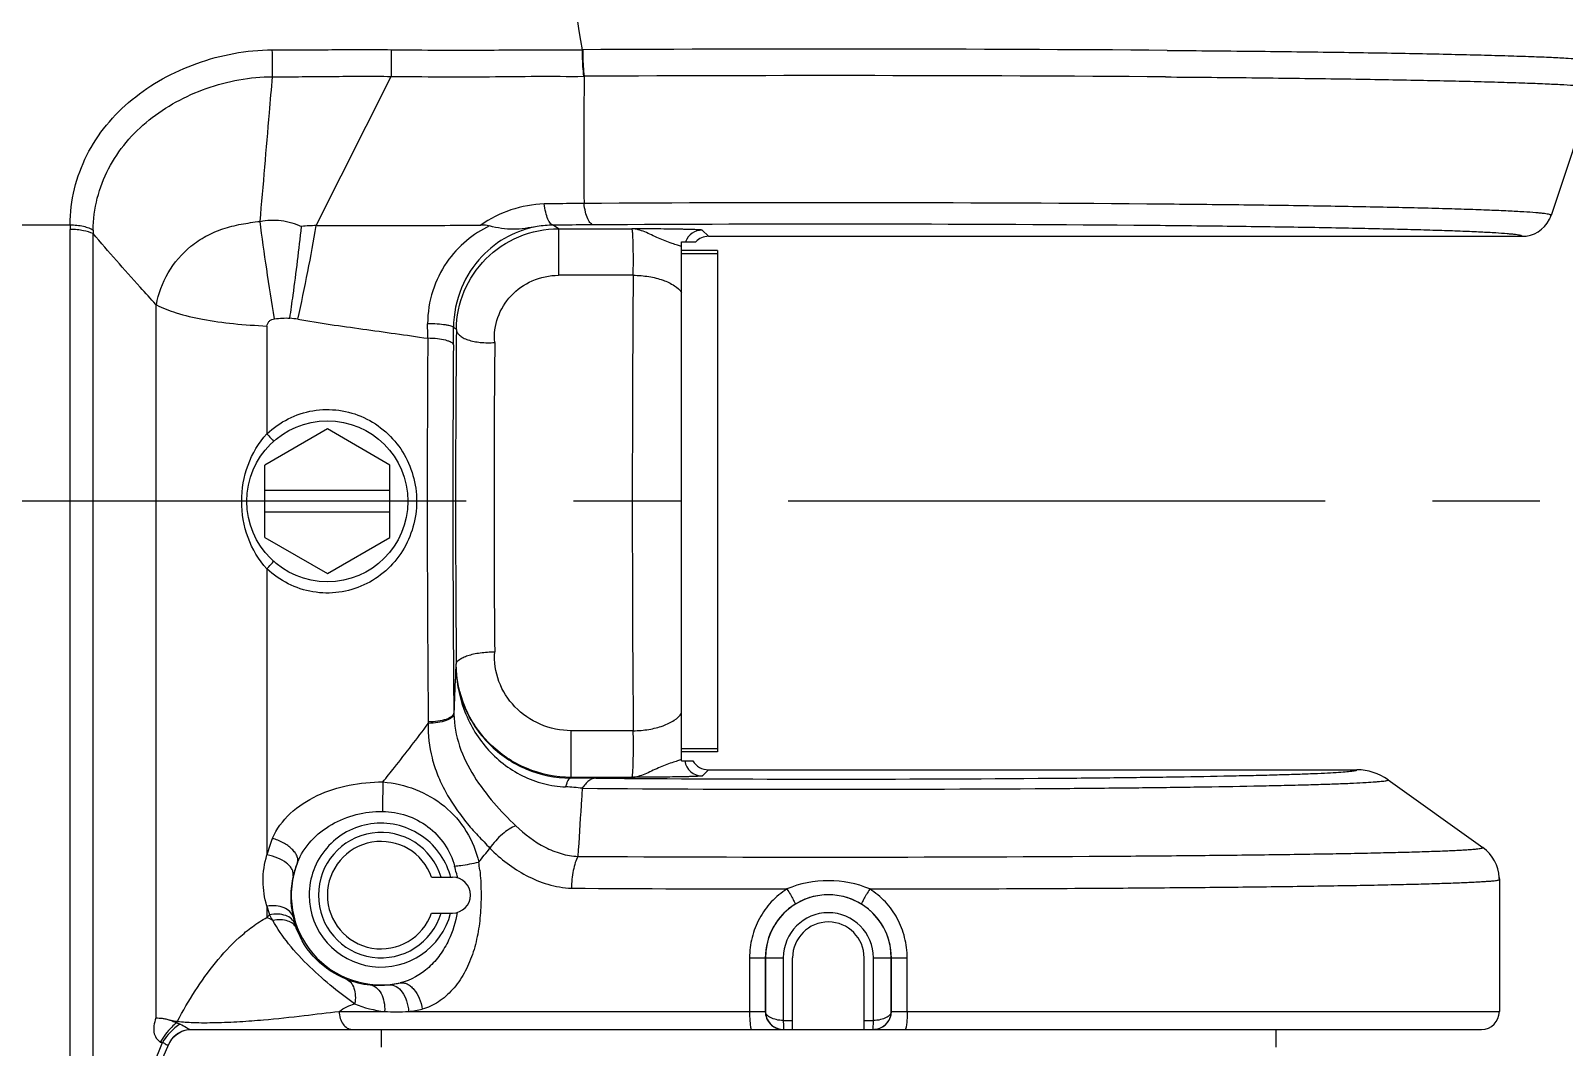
# Model space of a CAD drawing. Header units: millimetres. Extents: x 4086 to 8300, y 123 to 1549.
# Drawn here: x 7675.06 to 7696.49, y 599.24 to 613.44 of the extents above; entities that cross this region are included whole.
import ezdxf

# ---------------------------------------------------------------- set-up
doc = ezdxf.new("R2010")
doc.units = ezdxf.units.MM
doc.linetypes.add('CENTER', pattern=[0.6, 0.375, -0.075, 0.075, -0.075])
for name, color, linetype in [('中心线', 7, 'Continuous'), ('外形图', 7, 'Continuous'), ('运动范围', 7, 'Continuous')]:
    doc.layers.add(name, color=color, linetype=linetype)

msp = doc.modelspace()

# ---------------------------------------------------------------- linework, layer by layer
at = {"layer": '中心线', "linetype": 'CENTER', "ltscale": 20}
msp.add_line((7981.1487, 606.8692), (7585.9109, 606.8692), dxfattribs=at)
at = {"layer": '外形图'}
for p, q in [((7682.7671, 613.1746), (7682.7753, 613.1747)), ((7679.0542, 610.7189), (7680.0998, 612.8031)), ((7696.8989, 612.6393), (7696.3063, 610.8616)), ((7674.4088, 610.7296), (7675.6143, 610.7296)), ((7682.4397, 610.6749), (7682.3636, 610.7257)), ((7696.2875, 610.8146), (7696.2883, 610.8164)), ((7675.6147, 596.9069), (7675.6147, 610.6643)), ((7675.9354, 597.0735), (7675.9354, 610.6087)), ((7682.4397, 610.6749), (7682.4397, 610.0252)), ((7682.4397, 610.6749), (7683.4649, 610.6749)), ((7684.534, 610.5692), (7684.4477, 610.6554)), ((7684.534, 610.5692), (7695.9007, 610.5692)), ((7695.9007, 610.5692), (7695.9007, 610.5693)), ((7684.159, 603.2442), (7684.159, 610.4942)), ((7684.159, 610.4942), (7684.3554, 610.4942)), ((7684.659, 610.3692), (7684.159, 610.3692)), ((7684.659, 610.3265), (7684.159, 610.3265)), ((7684.659, 610.3692), (7684.659, 603.3692)), ((7683.4821, 610.0252), (7682.4397, 610.0252)), ((7676.8135, 609.6184), (7676.8135, 599.6554)), ((7678.365, 609.316), (7678.365, 607.8124)), ((7681.0111, 609.2703), (7680.9712, 609.2969)), ((7679.209, 607.8796), (7678.334, 607.3744)), ((7680.084, 607.3744), (7679.209, 607.8796)), ((7678.334, 606.364), (7678.334, 607.3744)), ((7680.084, 606.364), (7680.084, 607.3744)), ((7680.084, 607.0192), (7678.334, 607.0192)), ((7680.084, 606.7192), (7678.334, 606.7192)), ((7678.334, 606.364), (7679.209, 605.8588)), ((7679.209, 605.8588), (7680.084, 606.364)), ((7678.365, 605.926), (7678.365, 601.9298)), ((7681.0045, 604.5905), (7681.0099, 604.5941)), ((7682.6173, 603.014), (7682.6173, 603.6652)), ((7683.4825, 603.6652), (7682.6173, 603.6652)), ((7684.659, 603.4119), (7684.159, 603.4119)), ((7684.659, 603.3692), (7684.159, 603.3692)), ((7684.159, 603.2442), (7684.3175, 603.2442)), ((7682.6038, 603.005), (7682.6173, 603.014)), ((7683.4654, 603.014), (7682.6173, 603.014)), ((7684.534, 603.1192), (7684.4482, 603.0335)), ((7684.534, 603.1192), (7693.5934, 603.1192)), ((7694.0295, 602.9795), (7695.3552, 602.0324)), ((7680.6661, 601.6192), (7680.959, 601.6192)), ((7695.5833, 601.6148), (7695.584, 601.5879)), ((7695.584, 601.5878), (7695.584, 599.7442)), ((7678.365, 601.2165), (7678.365, 601.0579)), ((7678.365, 601.0579), (7678.3993, 601.0963)), ((7680.6661, 601.1192), (7680.959, 601.1192)), ((7685.1078, 600.4942), (7685.1078, 599.7442)), ((7685.1078, 600.4942), (7685.5796, 600.4942)), ((7685.3283, 600.4942), (7685.3283, 599.7442)), ((7685.3297, 600.4942), (7685.3297, 599.7442)), ((7685.5796, 600.4942), (7685.5796, 599.6192)), ((7685.709, 599.4942), (7685.709, 600.4942)), ((7686.709, 599.6192), (7686.709, 600.4942)), ((7686.8383, 599.6192), (7686.8383, 600.4942)), ((7686.8383, 600.4942), (7687.3102, 600.4942)), ((7687.0882, 599.7442), (7687.0882, 600.4942)), ((7687.0896, 599.7442), (7687.0896, 600.4942)), ((7687.3102, 599.7442), (7687.3102, 600.4942)), ((7679.3741, 599.7442), (7680.0087, 599.7442)), ((7680.3438, 599.7442), (7685.3297, 599.7442)), ((7685.5796, 599.6192), (7685.709, 599.6192)), ((7686.709, 599.6192), (7686.8383, 599.6192)), ((7686.709, 599.4942), (7686.709, 599.6171)), ((7687.0882, 599.7442), (7695.584, 599.7442)), ((7677.3045, 599.4942), (7695.334, 599.4942)), ((7679.959, 599.4942), (7679.959, 599.2442)), ((7685.5654, 599.4947), (7685.5818, 599.4942)), ((7685.5818, 599.4945), (7685.5818, 599.4942)), ((7692.459, 599.4942), (7692.459, 599.2442)), ((7676.5733, 598.3242), (7676.9958, 599.2884)), ((7676.9919, 599.2879), (7676.9958, 599.2884))]:
    msp.add_line(p, q, dxfattribs=at)
for points in [[(7695.584, 601.5878), (7695.5837, 601.6048), (7695.5833, 601.6148)], [(7677.0359, 599.3574), (7677.0654, 599.3918), (7677.0992, 599.4219), (7677.1367, 599.4474), (7677.1772, 599.4676), (7677.22, 599.4823), (7677.2644, 599.4912), (7677.3054, 599.4942)], [(7677.0477, 599.3769), (7677.0506, 599.3801), (7677.0686, 599.3988), (7677.09, 599.4176), (7677.1145, 599.4356), (7677.1417, 599.4521), (7677.1718, 599.4667), (7677.2045, 599.4788), (7677.2398, 599.4878), (7677.2774, 599.4931), (7677.3045, 599.4942)], [(7676.9958, 599.2884), (7677.0112, 599.3194), (7677.0359, 599.3574)]]:
    msp.add_lwpolyline(points, dxfattribs=at)
msp.add_circle((7679.209, 606.8692), 1.125, dxfattribs=at)
for centre, radius, start, end in [((8976.2395, 822.6266), 1310.321, 189.0123078, 189.1980622), ((7653.0876, 612.7358), 25.3558, 0.1402, 0.98714), ((7686.1858, -21.2495), 634.4334, 89.5703198, 90.3080092), ((7816.2086, 611.8216), 133.4158, 179.578037, 180.340912), ((7686.1855, -16.8529), 629.6661, 89.5693464, 90.3083866), ((7682.3092, 609.3357), 1.6887, 92.38081, 124.56998), ((7686.1885, 57.0243), 554.0139, 89.537809, 90.350932), ((7677.746, 610.7092), 2.1318, 179.44962, 181.20557), ((7679.0595, 608.9659), 1.753, 90.17297, 96.89176), ((7682.3727, 609.3409), 1.3848, 90.37835, 99.6978), ((7686.1893, 80.0077), 530.7314, 89.536926, 90.351601), ((7695.9007, 610.9969), 0.4276, 269.99535, 333.63977), ((7695.9004, 610.9971), 0.428, 317.71123, 324.26455), ((7695.901, 610.9967), 0.4272, 324.26613, 325.66553), ((7695.9006, 610.9969), 0.4277, 325.66829, 331.71538), ((7695.9012, 610.9966), 0.427, 331.71684, 334.79151), ((7695.9009, 610.9967), 0.4274, 333.63892, 334.78045), ((7695.9005, 610.9969), 0.4278, 334.79505, 335.0117), ((7695.9008, 610.9968), 0.4275, 334.79134, 335.0088), ((7695.9002, 610.997), 0.4281, 335.01214, 341.55875), ((7695.9004, 610.997), 0.4279, 335.00967, 341.12053), ((7695.902, 610.9964), 0.4262, 341.12394, 341.5674), ((7677.9341, 610.6222), 1.9988, 178.9946, 180.38435), ((7684.4478, 610.4053), 0.2501, 90.02115, 159.1845), ((7684.5339, 610.3192), 0.25, 89.9987, 135.57342), ((7695.9013, 610.9963), 0.4268, 317.41389, 317.70758), ((8075.0291, 606.8709), 391.5597, 179.538437, 180.469087), ((7678.4811, 607.5625), 1.8748, 80.33883, 83.75148), ((7592.9213, 608.1194), 87.6968, 0.670072, 0.803158), ((7601.8461, 609.571), 79.1255, 359.624522, 359.801485), ((7941.8069, 606.8673), 260.8068, 179.472087, 180.499404), ((8015.454, 606.88), 334.8496, 179.612441, 180.52887), ((7995.522, 606.8785), 314.5595, 179.604009, 180.539906), ((7913.1131, 606.8674), 231.5759, 179.45082, 180.519521), ((7682.3205, 603.9265), 1.3442, 180.51642, 181.26151), ((7682.3175, 603.7696), 1.6991, 179.33642, 180.09026), ((7684.4483, 603.2835), 0.2501, 189.05502, 269.9771), ((7684.5339, 603.3691), 0.2499, 209.99332, 270.00299), ((7682.4194, 539.3699), 63.6353, 89.513607, 89.833931), ((7686.2122, 1005.2602), 402.2704, 269.536723, 270.445336), ((7693.5933, 602.3685), 0.7507, 54.47568, 89.98067), ((7735.7572, 602.1523), 55.7788, 179.1813, 179.60488), ((7682.4227, 600.1353), 2.7479, 82.72838, 87.60676), ((7686.2122, 1045.153), 442.3054, 269.554159, 270.428604), ((7679.8515, 601.5704), 1.5294, 157.21923, 166.40714), ((7679.959, 601.3692), 0.875, 16.60155, 343.39845), ((7679.959, 601.3692), 0.75, 19.47122, 340.52878), ((7656.7269, 621.6865), 31.612, 321.08596, 321.53757), ((7695.0377, 601.5879), 0.5463, 2.82327, 54.46667), ((7679.959, 601.3692), 1.2543, 158.65823, 282.34179), ((7679.9668, 601.3481), 1.2694, 157.89782, 166.75001), ((7679.5798, 601.3776), 1.4624, 11.8079, 15.71839), ((7678.705, 601.4319), 2.6489, 6.15004, 8.62852), ((7686.1999, 1208.5569), 606.6565, 269.6704033, 270.3667102), ((7679.9697, 601.3476), 1.2723, 166.7603, 192.8033), ((7679.959, 601.3692), 1.0043, 14.4138, 16.2831), ((7680.959, 601.3692), 0.25, 270, 90), ((7679.959, 601.3692), 1.0043, 180, 345.5862), ((7686.0704, 1196.2176), 594.7623, 269.6676645, 269.9576503), ((7686.209, 600.4942), 0.8793, 0, 180), ((7686.2777, 1213.4921), 612.0369, 270.0476899, 270.3654774), ((7679.852, 601.5758), 1.5299, 193.58458, 198.26688), ((7680.4137, 602.1162), 2.2579, 206.85328, 209.10093), ((7686.2075, 600.494), 0.8792, 121.6104, 179.98687), ((7686.209, 600.4942), 0.6293, 0, 180), ((7686.2104, 600.494), 0.8792, 0.01313, 58.39002), ((7677.1353, 598.6215), 2.7291, 61.4207, 63.21881), ((7679.9701, 601.3478), 1.2728, 192.8067, 197.32166), ((7679.9309, 601.3356), 1.2317, 197.32224, 200.24141), ((7686.209, 600.4942), 0.5, 0.00092, 179.99908), ((7679.935, 601.3808), 1.271, 248.53763, 264.18168), ((7679.9349, 601.3799), 1.27, 264.17932, 276.32066), ((7679.9351, 601.3787), 1.2689, 276.31959, 283.30373), ((7680.1775, 601.2662), 1.5313, 247.44673, 263.67221), ((7677.7513, 604.5023), 4.9354, 261.49729, 262.58915), ((7676.8932, 599.7304), 0.253, 325.55084, 331.08831), ((7680.1763, 603.531), 3.7905, 267.46718, 272.53282), ((7680.1757, 601.2606), 1.5257, 276.32438, 283.58828), ((7686.8396, 599.7442), 0.25, 280.3158, 0.00302), ((7695.334, 599.7442), 0.25, 270, 0), ((7677.3071, 599.1523), 0.3431, 139.12671, 156.71975), ((7685.5783, 599.744), 0.2498, 267.02562, 269.42015), ((7685.5783, 599.7433), 0.2491, 269.421, 269.99993), ((7686.836, 599.7453), 0.2511, 270.01654, 281.06259), ((7686.8396, 599.7442), 0.25, 270.00312, 274.44346), ((7686.8396, 599.7446), 0.2504, 274.44189, 277.17366), ((7686.8396, 599.7439), 0.2498, 277.17376, 278.99836), ((7686.8397, 599.7437), 0.2495, 278.99906, 280.31171), ((7543.2303, 655.9635), 145.1849, 336.069981, 337.033509)]:
    msp.add_arc(centre, radius, start, end, dxfattribs=at)
for points, knots in [([(7675.6143, 610.7296), (7675.6152, 610.8982), (7675.6565, 611.2347), (7675.8319, 611.7101), (7676.1097, 612.1339), (7676.4723, 612.4936), (7676.9025, 612.7827), (7677.3837, 612.9987), (7677.9007, 613.138), (7678.2597, 613.1737), (7678.4396, 613.1726)], [0, 0, 0, 0, 0.1224583, 0.2437298, 0.3650884, 0.4876999, 0.6124247, 0.7396979, 0.8692449, 1, 1, 1, 1]), ([(7678.4396, 613.1726), (7678.5782, 613.1725), (7678.8552, 613.1727), (7679.2706, 613.1763), (7679.6859, 613.1788), (7679.9626, 613.1767), (7680.101, 613.1758)], [0, 0, 0, 0, 0.2501921, 0.5002337, 0.7501015, 1, 1, 1, 1]), ([(7680.101, 613.1758), (7680.1015, 613.1437), (7680.1025, 613.0195), (7680.1017, 612.8952), (7680.0998, 612.8031)], [0, 0, 0, 0, 0.2583477, 1, 1, 1, 1]), ([(7680.101, 613.1758), (7680.3281, 613.1736), (7680.7245, 613.1693), (7681.2879, 613.1679), (7681.7879, 613.1736), (7682.2802, 613.1756), (7682.6055, 613.1734), (7682.7671, 613.1744)], [0, 0, 0, 0, 0.2555518, 0.4460732, 0.6338946, 0.8181957, 1, 1, 1, 1]), ([(7682.7671, 613.1746), (7682.7673, 613.1433), (7682.7698, 613.0196), (7682.778, 612.8959), (7682.7877, 612.804)], [0, 0, 0, 0, 0.2533061, 1, 1, 1, 1]), ([(7682.7762, 613.1747), (7682.7764, 613.1434), (7682.7786, 613.0196), (7682.7867, 612.896), (7682.7964, 612.8041)], [0, 0, 0, 0, 0.253309, 1, 1, 1, 1]), ([(7690.9436, 613.166), (7691.3752, 613.1626), (7692.1993, 613.1549), (7693.2027, 613.1424), (7693.9412, 613.1309), (7694.4406, 613.1218), (7694.9001, 613.1124), (7695.3174, 613.1023), (7695.6905, 613.092), (7696.0175, 613.0812), (7696.297, 613.0702), (7696.5276, 613.0589), (7696.6886, 613.0488), (7696.792, 613.0404), (7696.8507, 613.0344), (7696.8958, 613.0288), (7696.9295, 613.0227), (7696.9478, 613.0182), (7696.959, 613.0125), (7696.959, 613.0096)], [0, 0, 0, 0, 0.2149953, 0.4105841, 0.4999004, 0.5829781, 0.6594148, 0.7288407, 0.7909198, 0.8453527, 0.8918773, 0.9302713, 0.9603541, 0.9722352, 0.9819931, 0.9896212, 0.9951218, 0.9985213, 1, 1, 1, 1]), ([(7675.9356, 610.6573), (7675.9381, 610.8063), (7675.977, 611.1036), (7676.1377, 611.5218), (7676.3879, 611.8929), (7676.7112, 612.2064), (7677.0923, 612.458), (7677.659, 612.7093), (7678.1299, 612.7987), (7678.4433, 612.7978)], [0, 0, 0, 0, 0.1230194, 0.2447972, 0.3665682, 0.4894494, 0.6142489, 0.7413544, 1, 1, 1, 1]), ([(7678.2685, 610.7783), (7678.3151, 611.2834), (7678.3694, 611.9569), (7678.4282, 612.6301), (7678.4433, 612.7978)], [0, 0, 0, 0, 0.7507655, 1, 1, 1, 1]), ([(7678.4433, 612.7978), (7678.5815, 612.7976), (7678.8577, 612.7983), (7679.2719, 612.8026), (7679.6859, 612.8053), (7679.9618, 612.804), (7680.0998, 612.8031)], [0, 0, 0, 0, 0.2502753, 0.5002655, 0.7500677, 1, 1, 1, 1]), ([(7680.0998, 612.8031), (7680.3291, 612.801), (7680.7869, 612.7966), (7681.4668, 612.7973), (7682.1337, 612.8065), (7682.5721, 612.8024), (7682.7885, 612.8038)], [0, 0, 0, 0, 0.2558375, 0.5107997, 0.7586306, 1, 1, 1, 1]), ([(7690.9182, 612.7954), (7691.3474, 612.792), (7692.167, 612.7844), (7693.1648, 612.7718), (7693.8992, 612.7604), (7694.3958, 612.7513), (7694.8527, 612.742), (7695.2675, 612.7319), (7695.6385, 612.7216), (7695.9636, 612.7108), (7696.2415, 612.6998), (7696.4706, 612.6886), (7696.6307, 612.6785), (7696.7334, 612.6701), (7696.7916, 612.6641), (7696.8364, 612.6585), (7696.8698, 612.6524), (7696.8879, 612.648), (7696.8989, 612.6423), (7696.8989, 612.6393)], [0, 0, 0, 0, 0.2150475, 0.4106758, 0.5000064, 0.5830947, 0.659538, 0.7289665, 0.7910437, 0.8454707, 0.891985, 0.9303645, 0.9604285, 0.9722985, 0.9820445, 0.9896601, 0.9951471, 0.9985322, 1, 1, 1, 1]), ([(7682.7952, 611.0277), (7682.749, 611.0273), (7682.5636, 611.0256), (7682.3782, 611.0241), (7682.239, 611.023)], [0, 0, 0, 0, 0.2489287, 1, 1, 1, 1]), ([(7682.3636, 610.7257), (7682.349, 610.7265), (7682.3268, 610.7447), (7682.3063, 610.7762), (7682.2817, 610.8279), (7682.2573, 610.911), (7682.2443, 610.9832), (7682.239, 611.023)], [0, 0, 0, 0, 0.1305332, 0.225825, 0.3433759, 0.6398955, 1, 1, 1, 1]), ([(7682.9324, 610.7291), (7682.9157, 610.7299), (7682.8894, 610.7466), (7682.8648, 610.7796), (7682.8374, 610.8312), (7682.8116, 610.9149), (7682.7996, 610.9877), (7682.7952, 611.0277)], [0, 0, 0, 0, 0.1453953, 0.2428798, 0.3600357, 0.6503352, 1, 1, 1, 1]), ([(7696.3063, 610.8616), (7696.3068, 610.8642), (7696.2975, 610.8708), (7696.2809, 610.8746), (7696.2504, 610.8812), (7696.2088, 610.8867), (7696.1547, 610.8928), (7696.0586, 610.9014), (7695.9083, 610.9116), (7695.6928, 610.923), (7695.431, 610.9342), (7695.1242, 610.9451), (7694.7739, 610.9556), (7694.3818, 610.9657), (7693.7811, 610.9791), (7692.9417, 610.994), (7691.8401, 611.0089), (7691.064, 611.0166), (7690.6575, 611.0201)], [0, 0, 0, 0, 0.0013949, 0.0046339, 0.0099715, 0.0174448, 0.0270581, 0.0388049, 0.0686581, 0.1068755, 0.1532755, 0.2076389, 0.2696975, 0.3391577, 0.415674, 0.5883669, 0.7844152, 1, 1, 1, 1]), ([(7675.6143, 610.7296), (7675.6772, 610.7291), (7675.7672, 610.7207), (7675.8741, 610.6903), (7675.9179, 610.6694), (7675.9356, 610.6573)], [0, 0, 0, 0, 0.5668317, 0.8068049, 1, 1, 1, 1]), ([(7676.8203, 609.6129), (7676.8488, 609.769), (7676.9628, 610.078), (7677.2322, 610.394), (7677.5107, 610.5797), (7677.7487, 610.6811), (7678.0046, 610.7433), (7678.1799, 610.7669), (7678.2685, 610.7783)], [0, 0, 0, 0, 0.237297, 0.4816248, 0.6073124, 0.7354616, 0.8664355, 1, 1, 1, 1]), ([(7678.2685, 610.7783), (7678.3658, 610.7964), (7678.5172, 610.8039), (7678.7115, 610.7624), (7678.804, 610.7265), (7678.8491, 610.7062)], [0, 0, 0, 0, 0.5002621, 0.7501753, 1, 1, 1, 1]), ([(7678.4723, 609.4175), (7678.433, 609.649), (7678.361, 610.1021), (7678.2969, 610.5563), (7678.2685, 610.7783)], [0, 0, 0, 0, 0.5121016, 1, 1, 1, 1]), ([(7678.7958, 609.4107), (7678.8451, 609.6323), (7678.9362, 610.0674), (7679.0177, 610.5044), (7679.0542, 610.7189)], [0, 0, 0, 0, 0.5106114, 1, 1, 1, 1]), ([(7679.0542, 610.7189), (7679.1501, 610.7183), (7679.3422, 610.7213), (7679.7264, 610.7235), (7680.2062, 610.721), (7680.7797, 610.721), (7681.1611, 610.7252), (7681.351, 610.7263)], [0, 0, 0, 0, 0.125355, 0.2508375, 0.5018878, 0.7519932, 1, 1, 1, 1]), ([(7681.4742, 610.7131), (7681.464, 610.7157), (7681.4235, 610.7245), (7681.3819, 610.7265), (7681.351, 610.7263)], [0, 0, 0, 0, 0.2530992, 1, 1, 1, 1]), ([(7682.9324, 610.7291), (7682.8852, 610.7288), (7682.6956, 610.7276), (7682.506, 610.7265), (7682.3636, 610.7257)], [0, 0, 0, 0, 0.2488947, 1, 1, 1, 1]), ([(7695.9007, 610.5693), (7695.9012, 610.5718), (7695.8923, 610.5782), (7695.8763, 610.5818), (7695.847, 610.5882), (7695.8071, 610.5935), (7695.7551, 610.5993), (7695.6629, 610.6075), (7695.5187, 610.6174), (7695.3118, 610.6283), (7695.0605, 610.6391), (7694.766, 610.6496), (7694.4298, 610.6597), (7694.0534, 610.6695), (7693.4768, 610.6823), (7692.6711, 610.6967), (7691.6137, 610.711), (7690.8688, 610.7184), (7690.4787, 610.7217)], [0, 0, 0, 0, 0.0013958, 0.0046406, 0.009979, 0.0174519, 0.027066, 0.0388135, 0.0686672, 0.1068849, 0.1532849, 0.2076482, 0.2697064, 0.3391662, 0.4156816, 0.5883726, 0.7844183, 1, 1, 1, 1]), ([(7675.9354, 610.6087), (7675.8919, 610.6242), (7675.8182, 610.6462), (7675.7103, 610.6634), (7675.6472, 610.665), (7675.6147, 610.6643)], [0, 0, 0, 0, 0.423081, 0.7021189, 1, 1, 1, 1]), ([(7676.8135, 609.6184), (7676.7398, 609.6979), (7676.4414, 610.0229), (7676.1501, 610.3544), (7675.9354, 610.6087)], [0, 0, 0, 0, 0.2455358, 1, 1, 1, 1]), ([(7678.6852, 609.4261), (7678.7006, 609.5333), (7678.76, 609.9594), (7678.8135, 610.3863), (7678.8491, 610.7062)], [0, 0, 0, 0, 0.2517084, 1, 1, 1, 1]), ([(7681.4737, 610.7136), (7681.3587, 610.6591), (7681.1346, 610.5155), (7680.8548, 610.2079), (7680.6579, 609.809), (7680.6096, 609.5038), (7680.6094, 609.3487)], [0, 0, 0, 0, 0.2247888, 0.4643178, 0.7260677, 1, 1, 1, 1]), ([(7682.1394, 610.7059), (7681.9989, 610.6813), (7681.7131, 610.583), (7681.333, 610.2925), (7681.046, 609.8508), (7680.9719, 609.4852), (7680.9712, 609.2969)], [0, 0, 0, 0, 0.2166006, 0.4504555, 0.7140306, 1, 1, 1, 1]), ([(7681.0111, 609.2703), (7681.0125, 609.4515), (7681.0879, 609.8171), (7681.4012, 610.2813), (7681.8727, 610.5987), (7682.2506, 610.6749), (7682.4397, 610.6749)], [0, 0, 0, 0, 0.2462258, 0.4922035, 0.7429922, 1, 1, 1, 1]), ([(7682.1394, 610.7059), (7682.0837, 610.697), (7681.9739, 610.6773), (7681.8069, 610.664), (7681.6391, 610.6764), (7681.5289, 610.6996), (7681.4737, 610.7136)], [0, 0, 0, 0, 0.2519509, 0.4980555, 0.7460093, 1, 1, 1, 1]), ([(7684.4477, 610.6554), (7684.4472, 610.6559), (7684.4448, 610.6564), (7684.4373, 610.6579), (7684.4213, 610.6591), (7684.3954, 610.6608), (7684.3603, 610.6623), (7684.3165, 610.6638), (7684.2646, 610.6653), (7684.2052, 610.6666), (7684.1133, 610.6684), (7683.9857, 610.6703), (7683.8211, 610.6721), (7683.6456, 610.6736), (7683.5257, 610.6744), (7683.4649, 610.6749)], [0, 0, 0, 0, 0.0023218, 0.0070709, 0.0239534, 0.0505243, 0.0864237, 0.1311749, 0.1841996, 0.2448282, 0.3123155, 0.4645921, 0.6342403, 0.8146383, 1, 1, 1, 1]), ([(7684.159, 610.4263), (7684.1401, 610.4331), (7684.0951, 610.4471), (7683.9858, 610.4816), (7683.8638, 610.5286), (7683.7389, 610.5875), (7683.6463, 610.631), (7683.556, 610.6646), (7683.4945, 610.6742), (7683.4649, 610.6749)], [0, 0, 0, 0, 0.0813006, 0.1910348, 0.4647542, 0.6104992, 0.7505436, 0.8797435, 1, 1, 1, 1]), ([(7683.4821, 610.0252), (7683.483, 610.06), (7683.4842, 610.132), (7683.4848, 610.2411), (7683.4842, 610.35), (7683.4823, 610.4515), (7683.4797, 610.5283), (7683.477, 610.581), (7683.475, 610.6125), (7683.4727, 610.6375), (7683.4706, 610.6567), (7683.4681, 610.6675), (7683.4665, 610.6743), (7683.4649, 610.6749)], [0, 0, 0, 0, 0.1604044, 0.3317473, 0.5027242, 0.6620539, 0.7992478, 0.8566611, 0.9053248, 0.9444554, 0.9734449, 0.991906, 1, 1, 1, 1]), ([(7681.5479, 609.0871), (7681.5366, 609.204), (7681.5674, 609.4461), (7681.7599, 609.7574), (7682.0655, 609.972), (7682.3145, 610.0249), (7682.4397, 610.0252)], [0, 0, 0, 0, 0.2441136, 0.4883907, 0.7398473, 1, 1, 1, 1]), ([(7683.4821, 610.0252), (7683.5554, 610.0247), (7683.697, 610.0133), (7683.8922, 609.9657), (7684.0507, 609.8929), (7684.1326, 609.822), (7684.159, 609.7833)], [0, 0, 0, 0, 0.2972331, 0.5732143, 0.8102828, 1, 1, 1, 1]), ([(7676.8203, 609.6129), (7676.9076, 609.5657), (7677.1205, 609.4863), (7677.4826, 609.4023), (7677.9075, 609.3436), (7678.2091, 609.3244), (7678.365, 609.316)], [0, 0, 0, 0, 0.1880614, 0.4274064, 0.7040532, 1, 1, 1, 1]), ([(7678.4723, 609.4175), (7678.5076, 609.422), (7678.5783, 609.429), (7678.6499, 609.43), (7678.6852, 609.4261)], [0, 0, 0, 0, 0.500091, 1, 1, 1, 1]), ([(7678.365, 609.316), (7678.3668, 609.3289), (7678.3752, 609.3545), (7678.3979, 609.3875), (7678.4314, 609.4122), (7678.4588, 609.4157), (7678.4723, 609.4175)], [0, 0, 0, 0, 0.2460855, 0.4943304, 0.7447735, 1, 1, 1, 1]), ([(7678.7958, 609.4107), (7679.0973, 609.3592), (7679.7034, 609.2743), (7680.3094, 609.1906), (7680.612, 609.145)], [0, 0, 0, 0, 0.49995, 1, 1, 1, 1]), ([(7680.9712, 609.2969), (7680.9704, 609.301), (7680.9592, 609.309), (7680.9376, 609.3166), (7680.9032, 609.3248), (7680.8383, 609.3353), (7680.7389, 609.3446), (7680.6547, 609.348), (7680.6094, 609.3487)], [0, 0, 0, 0, 0.0338856, 0.0975514, 0.1926509, 0.3166042, 0.6327339, 1, 1, 1, 1]), ([(7681.0111, 609.2703), (7681.0119, 609.2554), (7681.0217, 609.2236), (7681.0566, 609.1831), (7681.1085, 609.1487), (7681.2045, 609.1089), (7681.354, 609.082), (7681.4807, 609.0819), (7681.5479, 609.0871)], [0, 0, 0, 0, 0.0736948, 0.1576224, 0.2584525, 0.3781705, 0.6677164, 1, 1, 1, 1]), ([(7680.97, 609.0525), (7680.9685, 609.0677), (7680.9424, 609.0882), (7680.9042, 609.1049), (7680.8394, 609.1246), (7680.7411, 609.1401), (7680.657, 609.1448), (7680.612, 609.1451)], [0, 0, 0, 0, 0.120169, 0.2174904, 0.3398394, 0.6458773, 1, 1, 1, 1]), ([(7678.365, 607.8124), (7678.4529, 607.8955), (7678.6542, 608.0372), (7679.0045, 608.1519), (7679.3736, 608.158), (7679.7277, 608.0545), (7680.0356, 607.8523), (7680.2727, 607.5707), (7680.4218, 607.2342), (7680.4556, 606.9905), (7680.4556, 606.8692)], [0, 0, 0, 0, 0.1248715, 0.2498978, 0.3750276, 0.5000725, 0.6249563, 0.7498148, 0.8748247, 1, 1, 1, 1]), ([(7678.012, 606.8692), (7678.012, 607.0404), (7678.0705, 607.3845), (7678.2493, 607.6874), (7678.365, 607.8124)], [0, 0, 0, 0, 0.5012763, 1, 1, 1, 1]), ([(7678.365, 607.8124), (7678.3733, 607.8035), (7678.405, 607.7689), (7678.436, 607.7338), (7678.4585, 607.7073)], [0, 0, 0, 0, 0.2591646, 1, 1, 1, 1]), ([(7678.365, 605.926), (7678.2493, 606.051), (7678.0705, 606.3539), (7678.012, 606.698), (7678.012, 606.8692)], [0, 0, 0, 0, 0.4987239, 1, 1, 1, 1]), ([(7680.4556, 606.8692), (7680.4556, 606.7479), (7680.4218, 606.5042), (7680.2727, 606.1677), (7680.0356, 605.8861), (7679.7277, 605.6839), (7679.3736, 605.5803), (7679.0045, 605.5864), (7678.6543, 605.7012), (7678.4529, 605.8429), (7678.365, 605.926)], [0, 0, 0, 0, 0.1251751, 0.2501845, 0.3750427, 0.4999264, 0.6249709, 0.7501014, 0.8751284, 1, 1, 1, 1]), ([(7678.365, 605.926), (7678.3733, 605.9349), (7678.405, 605.9695), (7678.436, 606.0046), (7678.4585, 606.0311)], [0, 0, 0, 0, 0.2591645, 1, 1, 1, 1]), ([(7681.0099, 604.5941), (7681.012, 604.6204), (7681.048, 604.6595), (7681.108, 604.6923), (7681.1753, 604.7181), (7681.2554, 604.7389), (7681.3803, 604.7606), (7681.4791, 604.7672), (7681.5468, 604.7677)], [0, 0, 0, 0, 0.1345116, 0.2337634, 0.3555545, 0.497494, 0.6556314, 1, 1, 1, 1]), ([(7682.6173, 603.6652), (7682.4693, 603.6656), (7682.1752, 603.7269), (7681.8116, 603.977), (7681.5783, 604.3422), (7681.5363, 604.6285), (7681.5468, 604.7677)], [0, 0, 0, 0, 0.2596087, 0.5106613, 0.7550691, 1, 1, 1, 1]), ([(7681.0045, 604.5905), (7681.0022, 604.5347), (7680.9927, 604.3093), (7680.9834, 604.084), (7680.9764, 603.9144)], [0, 0, 0, 0, 0.2475503, 1, 1, 1, 1]), ([(7681.0045, 604.5905), (7681.005, 604.3799), (7681.0793, 603.9553), (7681.3517, 603.4895), (7681.6593, 603.1972), (7681.9287, 603.0272), (7682.2252, 602.9162), (7682.4336, 602.8851), (7682.5374, 602.8808)], [0, 0, 0, 0, 0.2502555, 0.500667, 0.6263511, 0.7517549, 0.8765049, 1, 1, 1, 1]), ([(7681.0045, 604.5905), (7681.0064, 604.3884), (7681.0899, 603.9772), (7681.4413, 603.4512), (7681.9715, 603.0922), (7682.3947, 603.0059), (7682.6038, 603.005)], [0, 0, 0, 0, 0.244421, 0.4931295, 0.7469895, 1, 1, 1, 1]), ([(7682.6173, 603.014), (7682.4045, 603.014), (7681.9796, 603.0996), (7681.4494, 603.4562), (7681.0964, 603.9782), (7681.0115, 604.3898), (7681.0099, 604.5941)], [0, 0, 0, 0, 0.2569993, 0.5074641, 0.7532984, 1, 1, 1, 1]), ([(7680.9767, 603.8969), (7680.9752, 603.8784), (7680.9517, 603.8506), (7680.9111, 603.8262), (7680.847, 603.7989), (7680.7482, 603.7761), (7680.6636, 603.7682), (7680.6185, 603.7669)], [0, 0, 0, 0, 0.1398244, 0.240314, 0.362348, 0.6600845, 1, 1, 1, 1]), ([(7680.9764, 603.9144), (7680.9752, 603.8953), (7680.9524, 603.866), (7680.9113, 603.841), (7680.8473, 603.8143), (7680.7482, 603.7937), (7680.6637, 603.7887), (7680.6186, 603.7892)], [0, 0, 0, 0, 0.1440488, 0.2444897, 0.3657965, 0.6614481, 1, 1, 1, 1]), ([(7680.9767, 603.8969), (7680.9798, 603.7459), (7681.0373, 603.439), (7681.2457, 603.022), (7681.5251, 602.6562), (7681.7365, 602.4382), (7681.8432, 602.3364)], [0, 0, 0, 0, 0.2477118, 0.5027376, 0.7580059, 1, 1, 1, 1]), ([(7683.4825, 603.6652), (7683.5557, 603.6658), (7683.6972, 603.6774), (7683.8923, 603.7256), (7684.0508, 603.7994), (7684.1325, 603.8712), (7684.159, 603.9102)], [0, 0, 0, 0, 0.2964376, 0.571963, 0.8092226, 1, 1, 1, 1]), ([(7679.9841, 602.9493), (7680.0381, 603.0162), (7680.2538, 603.2854), (7680.4645, 603.5586), (7680.6185, 603.7669)], [0, 0, 0, 0, 0.2491703, 1, 1, 1, 1]), ([(7680.6185, 603.7669), (7680.6129, 603.6053), (7680.642, 603.3581), (7680.7455, 603.0448), (7680.8548, 602.8153), (7680.9669, 602.6331), (7681.0666, 602.4932), (7681.1454, 602.3919), (7681.2252, 602.2931), (7681.3115, 602.2021), (7681.3976, 602.114), (7681.4524, 602.0536), (7681.4796, 602.0238)], [0, 0, 0, 0, 0.2424692, 0.3668961, 0.493939, 0.6227547, 0.6872734, 0.7515057, 0.815171, 0.8777576, 0.9393601, 1, 1, 1, 1]), ([(7683.4654, 603.014), (7683.467, 603.0146), (7683.4686, 603.0214), (7683.4711, 603.0323), (7683.4733, 603.0516), (7683.4755, 603.0767), (7683.4776, 603.1084), (7683.4803, 603.1614), (7683.4828, 603.2385), (7683.4847, 603.3403), (7683.4853, 603.4494), (7683.4847, 603.5585), (7683.4834, 603.6305), (7683.4825, 603.6652)], [0, 0, 0, 0, 0.0081061, 0.0266203, 0.0556908, 0.0949302, 0.1437214, 0.2012726, 0.3387322, 0.4982363, 0.6691982, 0.8402451, 1, 1, 1, 1]), ([(7684.159, 603.2624), (7684.14, 603.2557), (7684.0949, 603.2418), (7683.9855, 603.2073), (7683.8635, 603.1603), (7683.7388, 603.1014), (7683.6463, 603.0579), (7683.5562, 603.0244), (7683.4949, 603.0147), (7683.4654, 603.014)], [0, 0, 0, 0, 0.0815461, 0.1914656, 0.4653349, 0.6110683, 0.7510637, 0.8802064, 1, 1, 1, 1]), ([(7682.6038, 603.005), (7682.5973, 603.0043), (7682.5824, 602.9943), (7682.5665, 602.9683), (7682.5506, 602.9293), (7682.5419, 602.8983), (7682.5374, 602.8808)], [0, 0, 0, 0, 0.1358899, 0.339241, 0.6268307, 1, 1, 1, 1]), ([(7682.9596, 603.003), (7682.9425, 603.0024), (7682.9068, 602.9945), (7682.8568, 602.9651), (7682.8102, 602.9197), (7682.7834, 602.882), (7682.7705, 602.8611)], [0, 0, 0, 0, 0.208718, 0.4378501, 0.6996805, 1, 1, 1, 1]), ([(7684.4482, 603.0335), (7684.4477, 603.033), (7684.4453, 603.0324), (7684.4377, 603.031), (7684.4218, 603.0298), (7684.396, 603.0281), (7684.3608, 603.0266), (7684.317, 603.0251), (7684.2651, 603.0236), (7684.2058, 603.0223), (7684.1139, 603.0205), (7683.9862, 603.0186), (7683.8216, 603.0168), (7683.6461, 603.0153), (7683.5262, 603.0144), (7683.4654, 603.014)], [0, 0, 0, 0, 0.0023311, 0.0070915, 0.0239581, 0.050504, 0.0863893, 0.131138, 0.1841569, 0.2447752, 0.3122609, 0.4645362, 0.6341972, 0.8146141, 1, 1, 1, 1]), ([(7689.3388, 603.002), (7689.6441, 603.0045), (7690.2274, 603.0101), (7691.0559, 603.0209), (7691.6879, 603.0319), (7692.1407, 603.0418), (7692.4365, 603.0493), (7692.7009, 603.0571), (7692.9325, 603.0652), (7693.1302, 603.0735), (7693.293, 603.082), (7693.42, 603.0904), (7693.5035, 603.0983), (7693.5513, 603.1045), (7693.5744, 603.1095), (7693.5869, 603.1123), (7693.5938, 603.1173), (7693.5934, 603.1192)], [0, 0, 0, 0, 0.2149543, 0.4107666, 0.5834983, 0.6601031, 0.7296738, 0.7918608, 0.8463509, 0.8928749, 0.9312039, 0.9611438, 0.9825627, 0.9900588, 0.9954048, 0.9986256, 1, 1, 1, 1]), ([(7678.4414, 602.1625), (7678.4963, 602.2931), (7678.6806, 602.5339), (7679.0628, 602.7798), (7679.5104, 602.9227), (7679.826, 602.951), (7679.9841, 602.9493)], [0, 0, 0, 0, 0.2333278, 0.4822316, 0.7395074, 1, 1, 1, 1]), ([(7679.9841, 602.9493), (7680.1396, 602.9369), (7680.4489, 602.8677), (7680.8594, 602.6297), (7681.1724, 602.2738), (7681.29, 601.98), (7681.3239, 601.8293)], [0, 0, 0, 0, 0.2509911, 0.5017154, 0.7513243, 1, 1, 1, 1]), ([(7682.7705, 602.8611), (7682.7653, 602.7823), (7682.744, 602.4655), (7682.724, 602.1486), (7682.7101, 601.9105)], [0, 0, 0, 0, 0.2485735, 1, 1, 1, 1]), ([(7689.5209, 602.86), (7689.8439, 602.8626), (7690.4613, 602.8683), (7691.3383, 602.8794), (7692.0075, 602.8905), (7692.487, 602.9006), (7692.8004, 602.9082), (7693.0805, 602.9162), (7693.3261, 602.9244), (7693.5358, 602.9329), (7693.7087, 602.9415), (7693.8292, 602.9493), (7693.9065, 602.9558), (7693.9502, 602.9604), (7693.9837, 602.9646), (7694.0085, 602.9695), (7694.0218, 602.9726), (7694.0298, 602.9774), (7694.0295, 602.9795)], [0, 0, 0, 0, 0.2147019, 0.4103219, 0.582931, 0.6595024, 0.7290614, 0.791257, 0.8457785, 0.8923542, 0.9307559, 0.9607898, 0.9726252, 0.9823239, 0.9898785, 0.9952913, 0.9985924, 1, 1, 1, 1]), ([(7678.7907, 601.8257), (7678.8347, 601.9366), (7678.9711, 602.1434), (7679.2621, 602.371), (7679.6081, 602.51), (7679.8563, 602.5388), (7679.9797, 602.537)], [0, 0, 0, 0, 0.2447657, 0.4946631, 0.7469335, 1, 1, 1, 1]), ([(7680.9229, 601.6508), (7680.8896, 601.7649), (7680.7809, 601.9833), (7680.5145, 602.2316), (7680.1779, 602.3715), (7679.8137, 602.3848), (7679.4678, 602.2699), (7679.1839, 602.0412), (7678.9978, 601.7282), (7678.9546, 601.4881), (7678.9546, 601.3692)], [0, 0, 0, 0, 0.1249971, 0.2499977, 0.3749982, 0.4999988, 0.6249993, 0.7499999, 0.8750004, 1, 1, 1, 1]), ([(7679.9797, 602.537), (7680.0925, 602.5353), (7680.319, 602.4983), (7680.624, 602.3398), (7680.8615, 602.0911), (7680.957, 601.8822), (7680.9875, 601.7738)], [0, 0, 0, 0, 0.2502423, 0.5003122, 0.7501545, 1, 1, 1, 1]), ([(7678.7907, 601.8257), (7678.7954, 601.839), (7678.799, 601.87), (7678.7859, 601.9179), (7678.7568, 601.9668), (7678.6959, 602.0345), (7678.591, 602.1073), (7678.4936, 602.1475), (7678.4414, 602.1625)], [0, 0, 0, 0, 0.0808312, 0.1721746, 0.2792443, 0.4029583, 0.6898801, 1, 1, 1, 1]), ([(7681.8432, 602.3363), (7681.8094, 602.3255), (7681.7431, 602.291), (7681.6139, 602.1931), (7681.5286, 602.097), (7681.4796, 602.0238)], [0, 0, 0, 0, 0.2191932, 0.4561657, 1, 1, 1, 1]), ([(7681.8432, 602.3364), (7681.9643, 602.2197), (7682.1662, 602.0657), (7682.4717, 601.9412), (7682.6311, 601.9138), (7682.7101, 601.9105)], [0, 0, 0, 0, 0.512494, 0.75892, 1, 1, 1, 1]), ([(7678.365, 601.2165), (7678.3304, 601.3292), (7678.2921, 601.5705), (7678.3289, 601.8126), (7678.365, 601.9298)], [0, 0, 0, 0, 0.4900934, 1, 1, 1, 1]), ([(7678.7312, 601.639), (7678.734, 601.6534), (7678.7337, 601.685), (7678.7163, 601.7317), (7678.6839, 601.7769), (7678.62, 601.8361), (7678.513, 601.8948), (7678.4162, 601.9216), (7678.365, 601.9298)], [0, 0, 0, 0, 0.086569, 0.1816008, 0.2897479, 0.4123255, 0.6936076, 1, 1, 1, 1]), ([(7681.4796, 602.0238), (7681.63, 601.8751), (7681.8884, 601.6757), (7682.2894, 601.5094), (7682.509, 601.4707), (7682.6206, 601.4653)], [0, 0, 0, 0, 0.489589, 0.7411541, 1, 1, 1, 1]), ([(7690.0827, 601.9128), (7690.4598, 601.9154), (7691.1806, 601.9211), (7692.0585, 601.9306), (7692.7054, 601.9393), (7693.1434, 601.9462), (7693.5465, 601.9534), (7693.9128, 601.9611), (7694.2405, 601.969), (7694.5278, 601.9773), (7694.7734, 601.9858), (7694.9514, 601.9934), (7695.072, 601.9997), (7695.1459, 602.0042), (7695.2085, 602.0087), (7695.2601, 602.0133), (7695.2996, 602.0176), (7695.3295, 602.0223), (7695.345, 602.0258), (7695.3552, 602.03), (7695.3552, 602.0324)], [0, 0, 0, 0, 0.2143976, 0.409784, 0.4991074, 0.5822444, 0.6587785, 0.7283262, 0.7905394, 0.8451073, 0.8917577, 0.9302591, 0.9463934, 0.9604231, 0.9723322, 0.982108, 0.9897426, 0.9952352, 0.9986044, 1, 1, 1, 1]), ([(7681.3386, 601.7157), (7681.3493, 601.6169), (7681.3604, 601.4183), (7681.3522, 601.1204), (7681.3161, 600.8256), (7681.2433, 600.5405), (7681.128, 600.2762), (7680.9693, 600.0471), (7680.7718, 599.8699), (7680.614, 599.7969), (7680.5342, 599.7776)], [0, 0, 0, 0, 0.1316004, 0.2632667, 0.3945284, 0.5245414, 0.6519032, 0.7747567, 0.8911479, 1, 1, 1, 1]), ([(7680.9875, 601.7738), (7681.0156, 601.7771), (7681.1283, 601.7919), (7681.2405, 601.8112), (7681.3239, 601.8293)], [0, 0, 0, 0, 0.248979, 1, 1, 1, 1]), ([(7682.7101, 601.9105), (7682.6951, 601.8825), (7682.6692, 601.8184), (7682.6317, 601.6703), (7682.6211, 601.549), (7682.6206, 601.4653)], [0, 0, 0, 0, 0.2079387, 0.450931, 1, 1, 1, 1]), ([(7686.7871, 601.4554), (7686.6068, 601.5337), (7686.209, 601.6085), (7685.8111, 601.5337), (7685.6308, 601.4554)], [0, 0, 0, 0, 0.5000005, 1, 1, 1, 1]), ([(7690.1817, 601.4677), (7690.5681, 601.4702), (7691.3065, 601.476), (7692.2059, 601.4855), (7692.8688, 601.4943), (7693.3174, 601.5012), (7693.7305, 601.5084), (7694.1058, 601.5161), (7694.4415, 601.5241), (7694.7359, 601.5324), (7694.9876, 601.5409), (7695.17, 601.5486), (7695.2936, 601.5549), (7695.3694, 601.5595), (7695.4335, 601.564), (7695.4864, 601.5685), (7695.5269, 601.5729), (7695.5576, 601.5776), (7695.5734, 601.5812), (7695.584, 601.5853), (7695.584, 601.5878)], [0, 0, 0, 0, 0.2143871, 0.409762, 0.4990804, 0.5822133, 0.6587442, 0.7282903, 0.7905034, 0.845073, 0.891727, 0.9302339, 0.9463716, 0.9604052, 0.9723187, 0.9820991, 0.9897383, 0.9952354, 0.9986086, 1, 1, 1, 1]), ([(7685.6308, 601.4554), (7685.5507, 601.4047), (7685.4029, 601.2818), (7685.2356, 601.048), (7685.1313, 600.7799), (7685.1078, 600.5892), (7685.1078, 600.4942)], [0, 0, 0, 0, 0.2498228, 0.4996925, 0.7497589, 1, 1, 1, 1]), ([(7685.6308, 601.4554), (7685.6469, 601.4292), (7685.6698, 601.3911), (7685.6982, 601.342), (7685.7157, 601.3106), (7685.7297, 601.2844), (7685.7396, 601.2645), (7685.7452, 601.2518), (7685.7469, 601.2455), (7685.7471, 601.2432), (7685.7467, 601.2427)], [0, 0, 0, 0, 0.3793819, 0.5501735, 0.7000126, 0.8235451, 0.9164024, 0.9754473, 0.9918375, 1, 1, 1, 1]), ([(7686.6712, 601.2427), (7686.6023, 601.2851), (7686.4522, 601.3514), (7686.2089, 601.3852), (7685.9657, 601.3514), (7685.8156, 601.2851), (7685.7467, 601.2427)], [0, 0, 0, 0, 0.249968, 0.5000008, 0.7500333, 1, 1, 1, 1]), ([(7686.7871, 601.4554), (7686.771, 601.4292), (7686.7481, 601.3911), (7686.7197, 601.342), (7686.7022, 601.3106), (7686.6882, 601.2844), (7686.6783, 601.2645), (7686.6727, 601.2518), (7686.671, 601.2455), (7686.6708, 601.2432), (7686.6712, 601.2427)], [0, 0, 0, 0, 0.379382, 0.5501735, 0.7000124, 0.8235448, 0.916402, 0.975447, 0.9918374, 1, 1, 1, 1]), ([(7687.3102, 600.4942), (7687.3101, 600.5892), (7687.2866, 600.7799), (7687.1823, 601.048), (7687.015, 601.2818), (7686.8672, 601.4047), (7686.7871, 601.4554)], [0, 0, 0, 0, 0.2502405, 0.5003074, 0.7501778, 1, 1, 1, 1]), ([(7678.729, 601.0657), (7678.7216, 601.093), (7678.6874, 601.1476), (7678.6, 601.1996), (7678.4882, 601.2246), (7678.4069, 601.2222), (7678.365, 601.2165)], [0, 0, 0, 0, 0.2002633, 0.4313615, 0.7012621, 1, 1, 1, 1]), ([(7678.7551, 600.9688), (7678.7459, 600.9947), (7678.7098, 601.0448), (7678.6239, 601.0905), (7678.5162, 601.1092), (7678.439, 601.1035), (7678.3993, 601.0963)], [0, 0, 0, 0, 0.2026391, 0.4339169, 0.7023326, 1, 1, 1, 1]), ([(7681.0236, 601.1277), (7681.0019, 600.9938), (7680.9384, 600.786), (7680.7887, 600.5324), (7680.5842, 600.3), (7680.3745, 600.1772), (7680.227, 600.1439)], [0.29229679, 0.29229679, 0.29229679, 0.29229679, 0.50728239, 0.63373537, 0.75893012, 1, 1, 1, 1]), ([(7677.1147, 599.6081), (7677.1897, 599.7529), (7677.3536, 600.0341), (7677.6372, 600.4295), (7677.9114, 600.7273), (7678.1595, 600.9323), (7678.2945, 601.02), (7678.365, 601.0579)], [0, 0, 0, 0, 0.2523056, 0.5027377, 0.7518783, 0.8761038, 1, 1, 1, 1]), ([(7679.5902, 599.852), (7679.4867, 599.9225), (7679.2725, 600.0877), (7678.9587, 600.3629), (7678.6692, 600.6717), (7678.5104, 600.9014), (7678.4481, 601.0162)], [0, 0, 0, 0, 0.2287221, 0.4932771, 0.7615113, 1, 1, 1, 1]), ([(7678.7753, 600.9094), (7678.7658, 600.9321), (7678.7316, 600.9755), (7678.6529, 601.014), (7678.5549, 601.0287), (7678.4847, 601.0228), (7678.4483, 601.0162)], [0, 0, 0, 0, 0.2005337, 0.4302406, 0.6987308, 1, 1, 1, 1]), ([(7679.4699, 600.198), (7679.3161, 600.2585), (7679.0227, 600.4493), (7678.8353, 600.7464), (7678.7753, 600.9094)], [0, 0, 0, 0, 0.4875966, 1, 1, 1, 1]), ([(7679.4699, 600.198), (7679.4952, 600.1868), (7679.5431, 600.1496), (7679.5871, 600.0656), (7679.6043, 599.9624), (7679.5977, 599.8893), (7679.5902, 599.852)], [0, 0, 0, 0, 0.2111816, 0.4448999, 0.7093673, 1, 1, 1, 1]), ([(7679.8061, 600.1164), (7679.8369, 600.112), (7679.9007, 600.082), (7679.9676, 599.9937), (7680.0065, 599.8764), (7680.0114, 599.7892), (7680.0087, 599.7442)], [0, 0, 0, 0, 0.2031442, 0.4360608, 0.7054931, 1, 1, 1, 1]), ([(7680.0747, 600.1175), (7680.107, 600.1198), (7680.1803, 600.0986), (7680.2639, 600.0121), (7680.3226, 599.8892), (7680.3406, 599.7939), (7680.3438, 599.7442)], [0, 0, 0, 0, 0.1942569, 0.426668, 0.7015496, 1, 1, 1, 1]), ([(7680.227, 600.1439), (7680.2426, 600.1469), (7680.2765, 600.1472), (7680.3267, 600.1305), (7680.3752, 600.0984), (7680.4379, 600.0348), (7680.4995, 599.9273), (7680.5266, 599.8293), (7680.5342, 599.7776)], [0, 0, 0, 0, 0.0912151, 0.1897139, 0.2996762, 0.4224316, 0.7001024, 1, 1, 1, 1]), ([(7679.3741, 599.7442), (7679.4083, 599.7687), (7679.4766, 599.8122), (7679.5524, 599.8432), (7679.5902, 599.852)], [0, 0, 0, 0, 0.5199522, 1, 1, 1, 1]), ([(7676.8134, 599.6555), (7676.8001, 599.6196), (7676.7836, 599.5598), (7676.7799, 599.4706), (7676.8019, 599.3858), (7676.8459, 599.3377), (7676.8737, 599.3166)], [0, 0, 0, 0, 0.309129, 0.4966015, 0.7174788, 1, 1, 1, 1]), ([(7676.8135, 599.6558), (7676.8293, 599.6548), (7676.8623, 599.6522), (7676.9044, 599.649), (7676.9397, 599.6438), (7676.9661, 599.6357), (7676.9889, 599.6304), (7677.0069, 599.6232), (7677.0167, 599.6224), (7677.0216, 599.6211)], [0, 0, 0, 0, 0.2243451, 0.4698913, 0.5979352, 0.727568, 0.8611962, 0.9289776, 1, 1, 1, 1]), ([(7677.1018, 599.5873), (7677.0785, 599.5679), (7676.9907, 599.4884), (7676.9169, 599.3933), (7676.8735, 599.3166)], [0, 0, 0, 0, 0.2560374, 1, 1, 1, 1]), ([(7677.0216, 599.6211), (7677.0279, 599.6185), (7677.0547, 599.6072), (7677.0814, 599.5959), (7677.1018, 599.5873)], [0, 0, 0, 0, 0.2381606, 1, 1, 1, 1]), ([(7677.1147, 599.608), (7677.1873, 599.5976), (7677.3638, 599.5872), (7677.655, 599.5875), (7677.9825, 599.6019), (7678.3967, 599.633), (7678.8587, 599.6837), (7679.2109, 599.7276), (7679.3741, 599.7442)], [0, 0, 0, 0, 0.0970443, 0.2334409, 0.3852099, 0.530564, 0.782961, 1, 1, 1, 1]), ([(7679.3741, 599.7442), (7679.3741, 599.712), (7679.3828, 599.6493), (7679.4212, 599.5673), (7679.4808, 599.5092), (7679.5323, 599.4942), (7679.5564, 599.4942)], [0, 0, 0, 0, 0.2848335, 0.5506529, 0.7869792, 1, 1, 1, 1]), ([(7685.1078, 599.7442), (7685.1078, 599.7123), (7685.109, 599.6533), (7685.114, 599.5838), (7685.1199, 599.5389), (7685.1251, 599.5156), (7685.1291, 599.5016), (7685.1346, 599.4942), (7685.1371, 599.4942)], [0, 0, 0, 0, 0.3755073, 0.6947432, 0.8179839, 0.9107993, 0.9706622, 1, 1, 1, 1]), ([(7685.3283, 599.7442), (7685.3283, 599.7127), (7685.3405, 599.6492), (7685.3927, 599.5679), (7685.4711, 599.5116), (7685.534, 599.4962), (7685.5654, 599.4945)], [0, 0, 0, 0, 0.2500115, 0.5000156, 0.750005, 1, 1, 1, 1]), ([(7685.3297, 599.7442), (7685.3299, 599.7144), (7685.3415, 599.6536), (7685.3907, 599.5733), (7685.4682, 599.5142), (7685.5326, 599.4969), (7685.5654, 599.4947)], [0, 0, 0, 0, 0.2383689, 0.4829841, 0.7373262, 1, 1, 1, 1]), ([(7685.5796, 599.6192), (7685.5463, 599.6195), (7685.4842, 599.626), (7685.4043, 599.6528), (7685.3481, 599.6909), (7685.3302, 599.7279), (7685.3297, 599.7442)], [0, 0, 0, 0, 0.333806, 0.6195428, 0.8369742, 1, 1, 1, 1]), ([(7685.5796, 599.6192), (7685.5797, 599.6035), (7685.5801, 599.5744), (7685.5802, 599.5361), (7685.5818, 599.5103), (7685.581, 599.4976), (7685.5818, 599.4942)], [0, 0, 0, 0, 0.3771745, 0.6986681, 0.9170242, 1, 1, 1, 1]), ([(7686.8362, 599.4961), (7686.8365, 599.501), (7686.8375, 599.5421), (7686.8381, 599.5831), (7686.8383, 599.6192)], [0, 0, 0, 0, 0.1206409, 1, 1, 1, 1]), ([(7687.0882, 599.7442), (7687.0877, 599.7279), (7687.0698, 599.6909), (7687.0136, 599.6528), (7686.9337, 599.626), (7686.8716, 599.6195), (7686.8383, 599.6192)], [0, 0, 0, 0, 0.1630226, 0.3804561, 0.6661924, 1, 1, 1, 1]), ([(7686.8842, 599.4989), (7686.9413, 599.51), (7687.0476, 599.5738), (7687.0878, 599.6895), (7687.0882, 599.7442)], [0, 0, 0, 0, 0.5153698, 1, 1, 1, 1]), ([(7687.3102, 599.7442), (7687.3102, 599.7123), (7687.3089, 599.6533), (7687.3039, 599.5838), (7687.298, 599.5389), (7687.2929, 599.5156), (7687.2888, 599.5016), (7687.2833, 599.4942), (7687.2808, 599.4942)], [0, 0, 0, 0, 0.3755073, 0.6947432, 0.8179839, 0.9107993, 0.9706622, 1, 1, 1, 1]), ([(7677.1539, 599.5694), (7677.1279, 599.5527), (7677.0313, 599.4828), (7676.9508, 599.3901), (7676.9069, 599.3134)], [0, 0, 0, 0, 0.2587376, 1, 1, 1, 1]), ([(7677.1539, 599.5694), (7677.1837, 599.5555), (7677.2291, 599.5243), (7677.2812, 599.4942), (7677.3045, 599.4942)], [0, 0, 0, 0, 0.5850882, 1, 1, 1, 1]), ([(7686.8361, 599.4942), (7686.8363, 599.4942), (7686.836, 599.4952), (7686.8362, 599.4956), (7686.8362, 599.4961)], [0, 0, 0, 0, 0.2519363, 1, 1, 1, 1]), ([(7676.9069, 599.3134), (7676.9169, 599.3119), (7676.9346, 599.3018), (7676.9527, 599.2852), (7676.9746, 599.2724), (7676.9876, 599.2824), (7676.9919, 599.2879)], [0, 0, 0, 0, 0.3090103, 0.5851395, 0.7865428, 1, 1, 1, 1])]:
    msp.add_open_spline(points, degree=3, knots=knots, dxfattribs=at)
for points in [[(7682.7884, 612.8039), (7682.7911, 612.8041), (7682.7938, 612.8041), (7682.7964, 612.8041)], [(7676.8135, 609.6184), (7676.8155, 609.6163), (7676.8178, 609.6143), (7676.8203, 609.6129)], [(7681.0113, 601.6769), (7681.0159, 601.6549), (7681.02, 601.6329), (7681.0236, 601.6107)], [(7678.4481, 601.0162), (7678.4457, 601.0158), (7678.443, 601.0169), (7678.4409, 601.0181)], [(7677.1018, 599.5873), (7677.1195, 599.5823), (7677.1368, 599.5762), (7677.1539, 599.5694)], [(7676.8737, 599.3167), (7676.8846, 599.3191), (7676.8964, 599.3171), (7676.9069, 599.3134)]]:
    msp.add_open_spline(points, degree=3, dxfattribs=at)
at = {"layer": '运动范围'}
msp.add_arc((7783.7746, 606.8692), 180.575, 10, 349.993572, dxfattribs=at)

doc.saveas('drawing.dxf')
